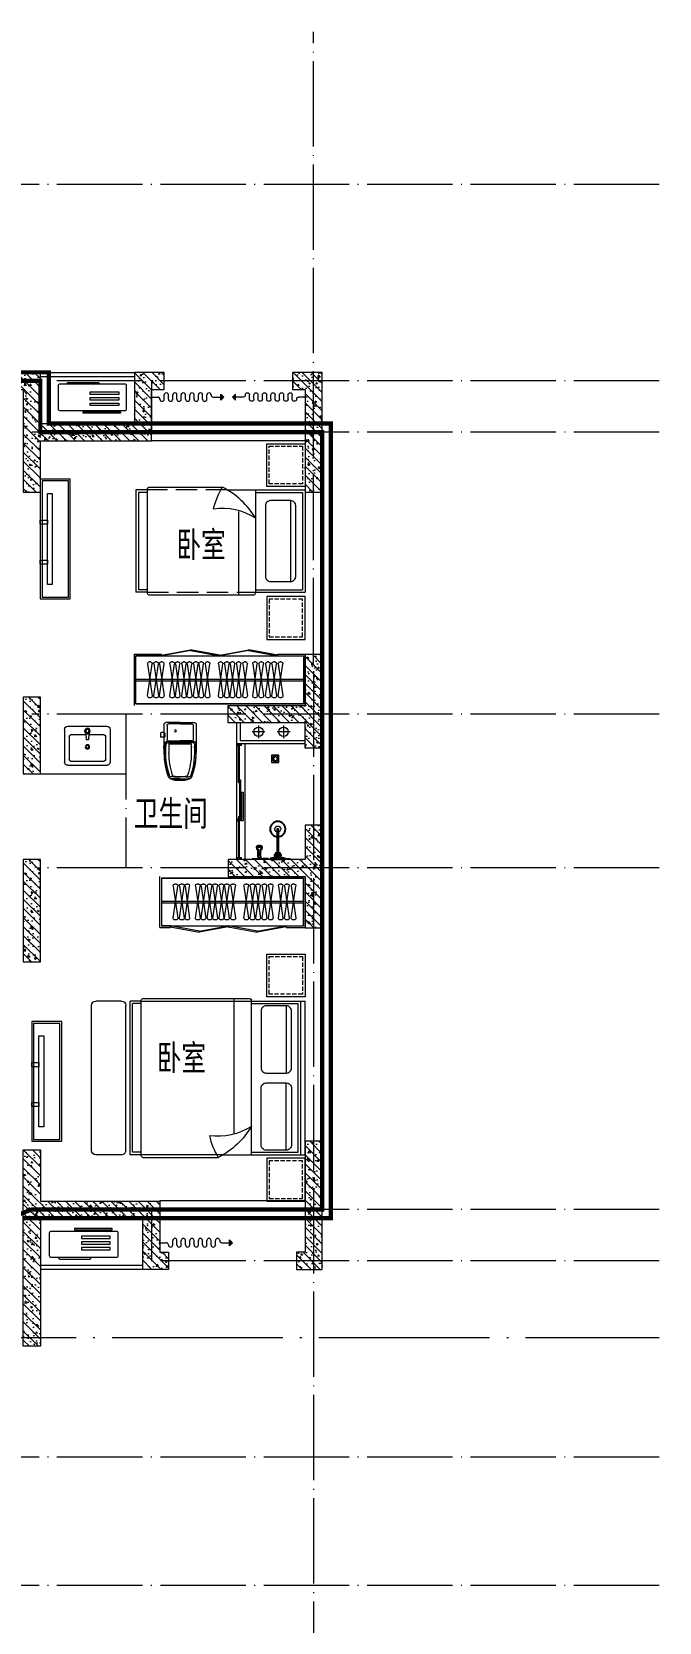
# Model space of a CAD drawing. Extents: x 5393441 to 5456441, y -1528218 to -1483673.
# Drawn here: x 5435741 to 5443086, y -1512931 to -1494314 of the extents above; entities that cross this region are included whole.
import ezdxf
from ezdxf.enums import TextEntityAlignment as Align

# ---------------------------------------------------------------- set-up
doc = ezdxf.new("R2010")
doc.units = 0
doc.header["$LTSCALE"] = 1000
doc.header["$MEASUREMENT"] = 0
doc.linetypes.add('DASH', pattern=[0.35, 0.25, -0.1])
doc.linetypes.add('DOTE', pattern=[2.42, 2, -0.2, 0.02, -0.2])
for name, color, linetype, lineweight in [('DOTE', 250, 'DOTE', 5), ('fd', 4, 'Continuous', 5), ('PUB_TEXT', 7, 'Continuous', 5), ('RAIL', 163, 'Continuous', 5), ('WINDOW', 4, 'Continuous', 5), ('五金', 136, 'Continuous', 5), ('剪力墙', 2, 'Continuous', 15), ('剪力墙填充', 8, 'Continuous', 5), ('固定家具线', 243, 'Continuous', 5), ('家具', 159, 'Continuous', 5), ('看线', 5, 'Continuous', 5), ('移动家具', 159, 'Continuous', 5), ('面积', 190, 'Continuous', 5)]:
    doc.layers.add(name, color=color, linetype=linetype, lineweight=lineweight)
doc.styles.add('_TCH_SPACE', font='simplex_.ttf', dxfattribs={"height": 5, "bigfont": 'GBCBIG'})
doc.styles.add('DIM_FONT', font='细黑一简.ttf', dxfattribs={"width": 0.8})
pattern_1 = [(135, (8653313.79, 975232.876), (53.0330086, 53.0330086), []), (130, (8653313.79, 975232.88), (-215.178055, -18.8256406), [22.5, -247.5]), (185, (8653313.79, 975232.88), (41.6254, 225.65764), [18, -198]), (79.5486, (8653295.86, 975231.3), (-173.5528146, 206.8318626), [19.122057, -210.342634]), (133.8158, (8653313.8, 975292.88), (-320.172315, -49.655704), [33.75, -371.25]), (83.3644, (8653287.1, 975288.74), (-280.398812, 292.235361), [28.683086, -315.5139]), (188.8158, (8653313.8, 975292.88), (-280.398584, 292.23558), [27, -297]), (159, (8653283.79, 975277.88), (-179.0721156, -120.785667), [22.5, -247.5]), (214, (8653283.79, 975277.88), (-72.9946, 217.5450135), [18, -198]), (108.5486, (8653268.87, 975267.81), (-252.0667886, 96.759149), [19.122057, -210.342634]), (142.5, (8653313.79, 975232.88), (-3.6479566, 99.8681561), [0, -195.6, 0, -201, 0, -198.75]), (172.5, (8653313.79, 975232.88), (-78.9208613, 118.3235135), [0, -114.6, 0, -191.1, 0, -75.75]), (212.5, (8653380.69, 975232.88), (-160.1467308, -6.7664616), [0, -75, 0, -234, 0, -310.5]), (222.5, (8653410.69, 975232.88), (-174.9558508, 30.0314946), [0, -97.5, 0, -155.4, 0, -220.5])]

# ---------------------------------------------------------------- blocks, each defined once
blk = doc.blocks.new('A$C4EB5717C')
at = {"layer": '家具', "color": 8}
for p, q in [((520, 110), (520, 120)), ((883, 100), (530, 100)), ((893, 120), (893, 110))]:
    blk.add_line(p, q, dxfattribs=at)
at = {"layer": '家具'}
blk.add_lwpolyline([(220, 120), (980, 120, 0.414214), (1000, 140), (1000, 410, 0.414214), (980, 430), (220, 430, 0.414214), (200, 410), (200, 140, 0.414214)], format="xyb", close=True, dxfattribs=at)
at = {"layer": '家具', "color": 8}
for points in [[(269, 459), (709, 459), (709, 444), (269, 444)], [(290, 372), (626, 372), (626, 343), (290, 343)], [(290, 306), (626, 306), (626, 277), (290, 277)], [(290, 240), (626, 240), (626, 211), (290, 211)]]:
    blk.add_lwpolyline(points, close=True, dxfattribs=at)
for centre, start, end in [((530, 110), 180, 270), ((883, 110), 270, 0)]:
    blk.add_arc(centre, 10, start, end, dxfattribs=at)
blk = doc.blocks.new('ytjhgkj')
at = {"layer": '家具', "ltscale": 0.5}
blk.add_lwpolyline([(34949, 26116), (34599, 26116), (34599, 27516), (34949, 27516)], close=True, dxfattribs=at)
at = {"layer": '家具', "color": 251, "ltscale": 40}
for points in [[(34929, 26136), (34619, 26136), (34619, 27496), (34929, 27496)], [(34739, 27349), (34681, 27349), (34681, 26283), (34739, 26283)], [(34681, 27110), (34599, 27110), (34599, 27062), (34681, 27062)], [(34681, 26644), (34599, 26644), (34599, 26596), (34681, 26596)]]:
    blk.add_lwpolyline(points, close=True, dxfattribs=at)
blk = doc.blocks.new('A$C76A61D77')
at = {"layer": '家具'}
for p, q in [((0, 600), (0, 0)), ((20, 600), (0, 600)), ((320, 600), (20, 600)), ((320, 580), (20, 580)), ((320, 580), (320, 600)), ((2000, 600), (1680, 600)), ((1680, 580), (1680, 600)), ((1680, 580), (1680, 600)), ((1680, 580), (1980, 580)), ((2000, 600), (2000, 0)), ((1980, 20), (20, 20))]:
    blk.add_line(p, q, dxfattribs=at)
at = {"layer": '家具', "color": 8}
for p, q in [((314, 113), (260, 487)), ((314, 487), (260, 113)), ((280, 510), (294, 510)), ((388, 113), (335, 487)), ((388, 487), (335, 113)), ((354, 510), (369, 510)), ((462, 113), (408, 487)), ((462, 487), (408, 113)), ((428, 510), (442, 510)), ((540, 113), (486, 487)), ((540, 487), (486, 113)), ((506, 510), (520, 510)), ((614, 113), (560, 487)), ((614, 487), (560, 113)), ((579, 510), (594, 510)), ((730, 113), (676, 487)), ((730, 487), (676, 113)), ((696, 510), (711, 510)), ((805, 113), (751, 487)), ((805, 487), (751, 113)), ((771, 510), (785, 510)), ((878, 113), (824, 487)), ((878, 487), (824, 113)), ((844, 510), (858, 510)), ((943, 113), (889, 487)), ((943, 487), (889, 113)), ((909, 510), (923, 510)), ((1016, 113), (962, 487)), ((1016, 487), (962, 113)), ((982, 510), (996, 510)), ((1169, 113), (1115, 487)), ((1169, 487), (1115, 113)), ((1135, 510), (1149, 510)), ((1243, 113), (1189, 487)), ((1243, 487), (1189, 113)), ((1209, 510), (1223, 510)), ((1307, 113), (1253, 487)), ((1307, 487), (1253, 113)), ((1273, 510), (1287, 510)), ((1381, 113), (1327, 487)), ((1381, 487), (1327, 113)), ((1347, 510), (1361, 510)), ((1445, 113), (1391, 487)), ((1445, 487), (1391, 113)), ((1411, 510), (1425, 510)), ((1519, 113), (1465, 487)), ((1519, 487), (1465, 113)), ((1485, 510), (1499, 510)), ((1583, 113), (1529, 487)), ((1583, 487), (1529, 113)), ((1549, 510), (1563, 510)), ((1706, 113), (1652, 487)), ((1706, 487), (1652, 113)), ((1672, 510), (1686, 510)), ((1770, 113), (1717, 487)), ((1770, 487), (1717, 113)), ((1736, 510), (1751, 510)), ((1844, 113), (1790, 487)), ((1844, 487), (1790, 113)), ((1810, 510), (1824, 510)), ((1980, 310), (20, 310)), ((1980, 290), (20, 290)), ((280, 90), (294, 90)), ((354, 90), (369, 90)), ((428, 90), (442, 90)), ((506, 90), (520, 90)), ((579, 90), (594, 90)), ((696, 90), (711, 90)), ((771, 90), (785, 90)), ((844, 90), (858, 90)), ((909, 90), (923, 90)), ((982, 90), (996, 90)), ((1135, 90), (1149, 90)), ((1209, 90), (1223, 90)), ((1273, 90), (1287, 90)), ((1347, 90), (1361, 90)), ((1411, 90), (1425, 90)), ((1485, 90), (1499, 90)), ((1549, 90), (1563, 90)), ((1672, 90), (1686, 90)), ((1736, 90), (1751, 90)), ((1810, 90), (1824, 90))]:
    blk.add_line(p, q, dxfattribs=at)
at = {"layer": '家具'}
for points in [[(1980, 580), (20, 580), (20, 20), (1980, 20)], [(320, 590), (660, 653), (662, 643), (322, 580)], [(1000, 590), (660, 653), (658, 643), (998, 580)], [(1000, 590), (1340, 653), (1342, 643), (1002, 580)], [(1680, 590), (1340, 653), (1338, 643), (1678, 580)]]:
    blk.add_lwpolyline(points, close=True, dxfattribs=at)
at = {"layer": '家具', "color": 8}
for centre, start, end in [((280, 490), 90, 187.5946), ((294, 490), 352.4054, 90), ((354, 490), 90, 187.5946), ((369, 490), 352.4054, 90), ((428, 490), 90, 187.5946), ((442, 490), 352.4054, 90), ((506, 490), 90, 187.5946), ((520, 490), 352.4054, 90), ((579, 490), 90, 187.5946), ((594, 490), 352.4054, 90), ((696, 490), 90, 187.5946), ((711, 490), 352.4054, 90), ((771, 490), 90, 187.5946), ((785, 490), 352.4054, 90), ((844, 490), 90, 187.5946), ((858, 490), 352.4054, 90), ((909, 490), 90, 187.5946), ((923, 490), 352.4054, 90), ((982, 490), 90, 187.5946), ((996, 490), 352.4054, 90), ((1135, 490), 90, 187.5946), ((1149, 490), 352.4054, 90), ((1209, 490), 90, 187.5946), ((1223, 490), 352.4054, 90), ((1273, 490), 90, 187.5946), ((1287, 490), 352.4054, 90), ((1347, 490), 90, 187.5946), ((1361, 490), 352.4054, 90), ((1411, 490), 90, 187.5946), ((1425, 490), 352.4054, 90), ((1485, 490), 90, 187.5946), ((1499, 490), 352.4054, 90), ((1549, 490), 90, 187.5946), ((1563, 490), 352.4054, 90), ((1672, 490), 90, 187.5946), ((1686, 490), 352.4054, 90), ((1736, 490), 90, 187.5946), ((1751, 490), 352.4054, 90), ((1810, 490), 90, 187.5946), ((1824, 490), 352.4054, 90), ((280, 110), 172.4054, 270), ((294, 110), 270, 7.5946), ((354, 110), 172.4054, 270), ((369, 110), 270, 7.5946), ((428, 110), 172.4054, 270), ((442, 110), 270, 7.5946), ((506, 110), 172.4054, 270), ((520, 110), 270, 7.5946), ((579, 110), 172.4054, 270), ((594, 110), 270, 7.5946), ((696, 110), 172.4054, 270), ((711, 110), 270, 7.5946), ((771, 110), 172.4054, 270), ((785, 110), 270, 7.5946), ((844, 110), 172.4054, 270), ((858, 110), 270, 7.5946), ((909, 110), 172.4054, 270), ((923, 110), 270, 7.5946), ((982, 110), 172.4054, 270), ((996, 110), 270, 7.5946), ((1135, 110), 172.4054, 270), ((1149, 110), 270, 7.5946), ((1209, 110), 172.4054, 270), ((1223, 110), 270, 7.5946), ((1273, 110), 172.4054, 270), ((1287, 110), 270, 7.5946), ((1347, 110), 172.4054, 270), ((1361, 110), 270, 7.5946), ((1411, 110), 172.4054, 270), ((1425, 110), 270, 7.5946), ((1485, 110), 172.4054, 270), ((1499, 110), 270, 7.5946), ((1549, 110), 172.4054, 270), ((1563, 110), 270, 7.5946), ((1672, 110), 172.4054, 270), ((1686, 110), 270, 7.5946), ((1736, 110), 172.4054, 270), ((1751, 110), 270, 7.5946), ((1810, 110), 172.4054, 270), ((1824, 110), 270, 7.5946)]:
    blk.add_arc(centre, 20, start, end, dxfattribs=at)
at = {"layer": '家具', "color": 8, "style": 'DIM_FONT', "text_generation_flag": 4, "width": 0.7, "flags": 9}
for tag, p in [('XSIZE', (286, 315)), ('YSIZE', (286, 315)), ('XSIZE', (360, 315)), ('YSIZE', (360, 315)), ('XSIZE', (434, 315)), ('YSIZE', (434, 315)), ('XSIZE', (585, 315)), ('YSIZE', (585, 315)), ('XSIZE', (702, 315)), ('YSIZE', (702, 315)), ('XSIZE', (776, 315)), ('YSIZE', (776, 315)), ('XSIZE', (850, 315)), ('YSIZE', (850, 315)), ('XSIZE', (914, 315)), ('YSIZE', (914, 315)), ('XSIZE', (988, 315)), ('YSIZE', (988, 315)), ('XSIZE', (1141, 315)), ('YSIZE', (1141, 315)), ('XSIZE', (1214, 315)), ('YSIZE', (1214, 315)), ('XSIZE', (1279, 315)), ('YSIZE', (1279, 315)), ('XSIZE', (1352, 315)), ('YSIZE', (1352, 315)), ('XSIZE', (1417, 315)), ('YSIZE', (1417, 315)), ('XSIZE', (1490, 315)), ('YSIZE', (1490, 315)), ('XSIZE', (1555, 315)), ('YSIZE', (1555, 315)), ('XSIZE', (1678, 315)), ('YSIZE', (1678, 315)), ('XSIZE', (1742, 315)), ('YSIZE', (1742, 315)), ('XSIZE', (1816, 315)), ('YSIZE', (1816, 315))]:
    blk.add_attdef(tag, p, '', height=0.5, rotation=360, dxfattribs=at)
for tag in ['XSIZE', 'YSIZE']:
    blk.add_attdef(tag, (512, 315), '', height=0.5, dxfattribs=at)
blk = doc.blocks.new('A$C6EA5130D')
at = {"layer": '五金', "lineweight": -3}
for p, q in [((85, 353), (85, 30)), ((95, 30), (95, 353)), ((68, 25), (68, 15)), ((111, 25), (111, 15)), ((291, 38), (291, 113)), ((321, 60), (291, 60)), ((321, 38), (321, 113))]:
    blk.add_line(p, q, dxfattribs=at)
at = {"layer": '五金', "color": 8}
for p, q in [((75, 22), (75, 15)), ((105, 25), (105, 15))]:
    blk.add_line(p, q, dxfattribs=at)
at = {"layer": '五金', "lineweight": -3}
for points in [[(175, 0), (5, 0), (5, 10), (34, 15), (80, 15)], [(62, 46), (52, 46), (52, 50), (62, 50)], [(75, 25), (62, 25), (62, 70), (85, 70)], [(95, 70), (118, 70), (118, 25), (105, 25)], [(100, 15), (145, 15), (175, 10), (175, 0)], [(118, 50), (128, 50), (128, 46), (118, 46)], [(294, 29), (294, 0), (317, 0), (317, 29)]]:
    blk.add_lwpolyline(points, dxfattribs=at)
for points in [[(59, 0), (59, 10), (121, 10), (121, 0)], [(261, 0), (261, 10), (205, 10), (205, 0)]]:
    blk.add_lwpolyline(points, close=True, dxfattribs=at)
at = {"layer": '五金', "color": 8}
for points in [[(80, 22), (75, 22), (75, 50), (85, 50)], [(95, 50), (105, 50), (105, 22), (100, 22)]]:
    blk.add_lwpolyline(points, dxfattribs=at)
blk.add_lwpolyline([(80, 10), (80, 30), (100, 30), (100, 10)], close=True, dxfattribs=at)
at = {"layer": '五金', "lineweight": -3}
blk.add_circle((90, 353), 89.5, dxfattribs=at)
at = {"layer": '五金', "color": 8}
for centre, radius in [((90, 353), 5), ((306, 87), 15), ((306, 38), 15)]:
    blk.add_circle(centre, radius, dxfattribs=at)
for centre, radius, start, end in [((90, 353), 35, 278.2132, 261.7868), ((90, 353), 9, 303.749, 236.251), ((306, 87), 17, 331.9275, 208.0725), ((306, 38), 17, 151.9275, 226.6641), ((306, 38), 17, 313.3359, 28.0725)]:
    blk.add_arc(centre, radius, start, end, dxfattribs=at)
at = {"layer": '五金', "lineweight": -3}
for centre, start, end in [((274, 107), 19.6733, 73.5819), ((337, 107), 106.4181, 160.3267)]:
    blk.add_arc(centre, 17.7, start, end, dxfattribs=at)
at = {"layer": '五金', "lineweight": -3, "extrusion": (0, 0, -1)}
for centre, major_axis, ratio, start_param, end_param in [((306, 136), (33.6, 0), 0.612909, 2.761972, 6.662806), ((306, 126), (-31.4, 0), 0.47884, -1.072899, 4.214492)]:
    blk.add_ellipse(centre, major_axis=major_axis, ratio=ratio, start_param=start_param, end_param=end_param, dxfattribs=at)
blk = doc.blocks.new('A$C56722DB7')
at = {"layer": '五金'}
blk.add_lwpolyline([(86, 86), (86, 0), (0, 0), (0, 86)], close=True, dxfattribs=at)
at = {"layer": '五金', "color": 8}
for points in [[(10, 43), (10, 42), (26, 42), (26, 43)], [(20, 66), (19, 65), (30, 54), (31, 55)], [(19, 20), (21, 19), (32, 30), (30, 31)], [(43, 76), (42, 76), (42, 60), (43, 60)], [(43, 10), (44, 10), (44, 26), (43, 26)], [(66, 66), (65, 67), (54, 56), (55, 55)], [(66, 19), (67, 21), (56, 32), (55, 30)], [(76, 43), (76, 44), (60, 44), (60, 43)]]:
    blk.add_lwpolyline(points, close=True, dxfattribs=at)
blk.add_circle((43, 43), 36.6, dxfattribs=at)
blk = doc.blocks.new('A$C37A63D83')
at = {"layer": '家具', "color": 8}
for p, q in [((152, 636), (128, 636)), ((136, 660), (323, 660)), ((229, 660), (136, 660)), ((162, 636), (152, 636)), ((162, 636), (229, 636)), ((297, 636), (229, 636)), ((297, 636), (307, 636)), ((307, 636), (331, 636)), ((49, 230), (49, 316)), ((49, 230), (229, 230)), ((49, 230), (91, 212)), ((54, 279), (54, 280)), ((63, 275), (58, 275)), ((63, 253), (63, 275)), ((76, 36), (76, 198)), ((81, 235), (229, 235)), ((91, 212), (229, 212)), ((99, 250), (99, 356)), ((99, 221), (229, 221)), ((229, 247), (103, 247)), ((111, 247), (229, 247)), ((229, 247), (356, 247)), ((348, 247), (229, 247)), ((378, 235), (229, 235)), ((409, 230), (229, 230)), ((360, 221), (229, 221)), ((368, 212), (229, 212)), ((360, 250), (360, 356)), ((409, 230), (368, 212)), ((382, 36), (382, 198)), ((396, 253), (396, 275)), ((396, 275), (400, 275)), ((38, 172), (42, 172)), ((38, 118), (42, 118)), ((40, 153), (40, 162)), ((40, 137), (40, 146)), ((40, 121), (40, 130)), ((49, 125), (49, 165)), ((229, 14), (99, 14)), ((229, 14), (360, 14))]:
    blk.add_line(p, q, dxfattribs=at)
at = {"layer": '家具'}
for p, q in [((40, 170), (40, 275)), ((405, 279), (405, 280)), ((409, 230), (409, 316)), ((418, 23), (418, 275)), ((0, 125), (0, 165)), ((38, 172), (7, 172)), ((38, 118), (7, 118)), ((40, 23), (40, 122)), ((229, 0), (63, 0)), ((229, 0), (396, 0))]:
    blk.add_line(p, q, dxfattribs=at)
at = {"layer": '家具', "color": 8}
blk.add_circle((176, 95), 11.4, dxfattribs=at)
at = {"layer": '家具'}
for centre, radius, start, end in [((979, 321), 939, 160.4627, 171.8238), ((107, 630), 13.5, 147.2649, 160.4629), ((159, 597), 75.7, 123.7473, 147.2649), ((217, 423), 257, 87.121, 112.8427), ((242, 423), 257, 67.1573, 92.879), ((300, 597), 75.7, 32.7351, 56.2527), ((346, 630), 13.5, 21.3401, 45.0457), ((352, 630), 13.5, 19.5371, 32.7351), ((-520, 321), 939, 8.1773, 19.5371), ((7035, 15), 7000, 176.3999, 177.8752), ((-6576, 15), 7000, 2.1248, 3.6001), ((7, 165), 7.2, 90, 180), ((7, 125), 7.2, 180, 270), ((63, 23), 22.5, 180, 270), ((396, 23), 22.5, 270, 0)]:
    blk.add_arc(centre, radius, start, end, dxfattribs=at)
at = {"layer": '家具', "color": 8}
for centre, radius, start, end in [((824, 353), 776, 158.6599, 172.4763), ((942, 340), 881, 161.7059, 184.2897), ((933, 353), 834, 161.5027, 179.8181), ((113, 630), 13.5, 134.9543, 158.6599), ((347, 396), 344, 131.9223, 134.9543), ((130, 611), 25.3, 94.6124, 166.2529), ((138, 626), 34, 87.4207, 128.0687), ((159, 612), 18, 109.1813, 161.5027), ((214, 386), 250, 86.5925, 104.1516), ((245, 386), 250, 75.8484, 93.4075), ((300, 612), 18, 18.4973, 70.8187), ((-474, 353), 834, 0.1819, 18.4973), ((321, 626), 34, 51.9313, 92.5793), ((329, 611), 25.3, 13.7471, 85.3876), ((112, 396), 344, 45.0457, 48.0777), ((-483, 340), 881, 355.7103, 18.2941), ((-365, 353), 776, 7.5237, 21.3401), ((545, 367), 499, 169.8851, 189.9823), ((-86, 367), 499, 350.0177, 10.1149), ((58, 279), 4.5, 180, 270), ((81, 253), 18, 180, 270), ((99, 198), 22.5, 90, 180), ((103, 250), 3.6, 180, 270), ((356, 250), 3.6, 270, 0), ((360, 198), 22.5, 0, 90), ((378, 253), 18, 270, 0), ((400, 279), 4.5, 270, 0), ((42, 165), 7.2, 0, 90), ((42, 125), 7.2, 270, 0), ((99, 36), 22.5, 180, 270), ((360, 36), 22.5, 270, 0)]:
    blk.add_arc(centre, radius, start, end, dxfattribs=at)
blk = doc.blocks.new('dfdsf')
at = {"layer": '家具'}
for p, q in [((-6119, -27345), (-6119, -27726)), ((-5626, -27307), (-6081, -27307)), ((-5588, -27726), (-5588, -27345)), ((-6081, -27765), (-5626, -27765))]:
    blk.add_line(p, q, dxfattribs=at)
at = {"layer": '家具', "color": 8}
for p, q in [((-5872, -27364), (-5886, -27364)), ((-5867, -27351), (-5876, -27341)), ((-5854, -27345), (-5854, -27332)), ((-5831, -27341), (-5840, -27350)), ((-5835, -27364), (-5821, -27364)), ((-6068, -27695), (-6068, -27428)), ((-6049, -27409), (-5869, -27409)), ((-5867, -27377), (-5876, -27387)), ((-5870, -27392), (-5866, -27466)), ((-5866, -27466), (-5841, -27466)), ((-5854, -27383), (-5854, -27396)), ((-5837, -27392), (-5841, -27466)), ((-5831, -27387), (-5840, -27377)), ((-5838, -27409), (-5658, -27409)), ((-5639, -27428), (-5639, -27695)), ((-5658, -27714), (-6049, -27714))]:
    blk.add_line(p, q, dxfattribs=at)
for centre, radius in [((-5854, -27364), 32.3), ((-5854, -27364), 18.8), ((-5855, -27549), 25.4), ((-5855, -27549), 16)]:
    blk.add_circle(centre, radius, dxfattribs=at)
at = {"layer": '家具'}
for centre, start, end in [((-6081, -27345), 90, 180), ((-5626, -27345), 0, 90), ((-6081, -27726), 180, 270), ((-5626, -27726), 270, 0)]:
    blk.add_arc(centre, 38.1, start, end, dxfattribs=at)
at = {"layer": '家具', "color": 8}
for centre, start, end in [((-6049, -27428), 90, 180), ((-5658, -27428), 0, 90), ((-6049, -27695), 180, 270), ((-5658, -27695), 270, 0)]:
    blk.add_arc(centre, 19.1, start, end, dxfattribs=at)
blk = doc.blocks.new('yigui 321')
at = {"layer": '家具'}
for p, q in [((1503076, 324975), (1503076, 325575)), ((1504756, 325555), (1503096, 325555)), ((1504776, 324975), (1504776, 325575)), ((1503096, 324975), (1503076, 324975)), ((1503296, 324995), (1503096, 324995)), ((1503296, 324975), (1503096, 324975)), ((1503296, 324995), (1503296, 324975)), ((1504656, 324995), (1504756, 324995)), ((1504656, 324995), (1504656, 324975)), ((1504656, 324995), (1504656, 324975)), ((1504776, 324975), (1504656, 324975))]:
    blk.add_line(p, q, dxfattribs=at)
at = {"layer": '家具', "color": 8}
for p, q in [((1503238, 325462), (1503184, 325087)), ((1503238, 325087), (1503184, 325462)), ((1503204, 325485), (1503218, 325485)), ((1503316, 325462), (1503262, 325087)), ((1503316, 325087), (1503262, 325462)), ((1503282, 325485), (1503296, 325485)), ((1503389, 325462), (1503335, 325087)), ((1503389, 325087), (1503335, 325462)), ((1503355, 325485), (1503369, 325485)), ((1503506, 325462), (1503452, 325087)), ((1503506, 325087), (1503452, 325462)), ((1503472, 325485), (1503486, 325485)), ((1503580, 325462), (1503526, 325087)), ((1503580, 325087), (1503526, 325462)), ((1503546, 325485), (1503561, 325485)), ((1503654, 325462), (1503600, 325087)), ((1503654, 325087), (1503600, 325462)), ((1503620, 325485), (1503634, 325485)), ((1503718, 325462), (1503664, 325087)), ((1503718, 325087), (1503664, 325462)), ((1503684, 325485), (1503699, 325485)), ((1503792, 325462), (1503738, 325087)), ((1503792, 325087), (1503738, 325462)), ((1503758, 325485), (1503772, 325485)), ((1503945, 325462), (1503891, 325087)), ((1503945, 325087), (1503891, 325462)), ((1503911, 325485), (1503925, 325485)), ((1504018, 325462), (1503965, 325087)), ((1504018, 325087), (1503965, 325462)), ((1503984, 325485), (1503999, 325485)), ((1504083, 325462), (1504029, 325087)), ((1504083, 325087), (1504029, 325462)), ((1504049, 325485), (1504063, 325485)), ((1504156, 325462), (1504102, 325087)), ((1504156, 325087), (1504102, 325462)), ((1504122, 325485), (1504137, 325485)), ((1504221, 325462), (1504167, 325087)), ((1504221, 325087), (1504167, 325462)), ((1504187, 325485), (1504201, 325485)), ((1504294, 325462), (1504240, 325087)), ((1504294, 325087), (1504240, 325462)), ((1504260, 325485), (1504275, 325485)), ((1504359, 325462), (1504305, 325087)), ((1504359, 325087), (1504305, 325462)), ((1504325, 325485), (1504339, 325485)), ((1504482, 325462), (1504428, 325087)), ((1504482, 325087), (1504428, 325462)), ((1504448, 325485), (1504462, 325485)), ((1504546, 325462), (1504492, 325087)), ((1504546, 325087), (1504492, 325462)), ((1504512, 325485), (1504526, 325485)), ((1504620, 325462), (1504566, 325087)), ((1504620, 325087), (1504566, 325462)), ((1504586, 325485), (1504600, 325485)), ((1504756, 325285), (1503096, 325285)), ((1504756, 325265), (1503096, 325265)), ((1503204, 325065), (1503218, 325065)), ((1503282, 325065), (1503296, 325065)), ((1503355, 325065), (1503369, 325065)), ((1503472, 325065), (1503486, 325065)), ((1503546, 325065), (1503561, 325065)), ((1503620, 325065), (1503634, 325065)), ((1503684, 325065), (1503699, 325065)), ((1503758, 325065), (1503772, 325065)), ((1503911, 325065), (1503925, 325065)), ((1503984, 325065), (1503999, 325065)), ((1504049, 325065), (1504063, 325065)), ((1504122, 325065), (1504137, 325065)), ((1504187, 325065), (1504201, 325065)), ((1504260, 325065), (1504275, 325065)), ((1504325, 325065), (1504339, 325065)), ((1504448, 325065), (1504462, 325065)), ((1504512, 325065), (1504526, 325065)), ((1504586, 325065), (1504600, 325065))]:
    blk.add_line(p, q, dxfattribs=at)
at = {"layer": '家具'}
for points in [[(1504756, 324995), (1503096, 324995), (1503096, 325555), (1504756, 325555)], [(1503296, 324985), (1503636, 324922), (1503638, 324932), (1503298, 324995)], [(1503976, 324985), (1503636, 324922), (1503634, 324932), (1503974, 324995)], [(1503976, 324985), (1504316, 324922), (1504318, 324932), (1503978, 324995)], [(1504656, 324985), (1504316, 324922), (1504314, 324932), (1504654, 324995)]]:
    blk.add_lwpolyline(points, close=True, dxfattribs=at)
at = {"layer": '家具', "color": 8}
for centre, start, end in [((1503204, 325465), 90, 187.5946), ((1503218, 325465), 352.4054, 90), ((1503282, 325465), 90, 187.5946), ((1503296, 325465), 352.4054, 90), ((1503355, 325465), 90, 187.5946), ((1503369, 325465), 352.4054, 90), ((1503472, 325465), 90, 187.5946), ((1503486, 325465), 352.4054, 90), ((1503546, 325465), 90, 187.5946), ((1503561, 325465), 352.4054, 90), ((1503620, 325465), 90, 187.5946), ((1503634, 325465), 352.4054, 90), ((1503684, 325465), 90, 187.5946), ((1503699, 325465), 352.4054, 90), ((1503758, 325465), 90, 187.5946), ((1503772, 325465), 352.4054, 90), ((1503911, 325465), 90, 187.5946), ((1503925, 325465), 352.4054, 90), ((1503984, 325465), 90, 187.5946), ((1503999, 325465), 352.4054, 90), ((1504049, 325465), 90, 187.5946), ((1504063, 325465), 352.4054, 90), ((1504122, 325465), 90, 187.5946), ((1504137, 325465), 352.4054, 90), ((1504187, 325465), 90, 187.5946), ((1504201, 325465), 352.4054, 90), ((1504260, 325465), 90, 187.5946), ((1504275, 325465), 352.4054, 90), ((1504325, 325465), 90, 187.5946), ((1504339, 325465), 352.4054, 90), ((1504448, 325465), 90, 187.5946), ((1504462, 325465), 352.4054, 90), ((1504512, 325465), 90, 187.5946), ((1504526, 325465), 352.4054, 90), ((1504586, 325465), 90, 187.5946), ((1504600, 325465), 352.4054, 90), ((1503204, 325085), 172.4054, 270), ((1503218, 325085), 270, 7.5946), ((1503282, 325085), 172.4054, 270), ((1503296, 325085), 270, 7.5946), ((1503355, 325085), 172.4054, 270), ((1503369, 325085), 270, 7.5946), ((1503472, 325085), 172.4054, 270), ((1503486, 325085), 270, 7.5946), ((1503546, 325085), 172.4054, 270), ((1503561, 325085), 270, 7.5946), ((1503620, 325085), 172.4054, 270), ((1503634, 325085), 270, 7.5946), ((1503684, 325085), 172.4054, 270), ((1503699, 325085), 270, 7.5946), ((1503758, 325085), 172.4054, 270), ((1503772, 325085), 270, 7.5946), ((1503911, 325085), 172.4054, 270), ((1503925, 325085), 270, 7.5946), ((1503984, 325085), 172.4054, 270), ((1503999, 325085), 270, 7.5946), ((1504049, 325085), 172.4054, 270), ((1504063, 325085), 270, 7.5946), ((1504122, 325085), 172.4054, 270), ((1504137, 325085), 270, 7.5946), ((1504187, 325085), 172.4054, 270), ((1504201, 325085), 270, 7.5946), ((1504260, 325085), 172.4054, 270), ((1504275, 325085), 270, 7.5946), ((1504325, 325085), 172.4054, 270), ((1504339, 325085), 270, 7.5946), ((1504448, 325085), 172.4054, 270), ((1504462, 325085), 270, 7.5946), ((1504512, 325085), 172.4054, 270), ((1504526, 325085), 270, 7.5946), ((1504586, 325085), 172.4054, 270), ((1504600, 325085), 270, 7.5946)]:
    blk.add_arc(centre, 20, start, end, dxfattribs=at)
at = {"layer": '家具', "color": 8, "style": 'DIM_FONT', "width": 0.7, "flags": 9}
for tag, p in [('YSIZE', (1503209, 325260)), ('XSIZE', (1503209, 325260)), ('YSIZE', (1503361, 325260)), ('XSIZE', (1503361, 325260)), ('YSIZE', (1503478, 325260)), ('XSIZE', (1503478, 325260)), ('YSIZE', (1503552, 325260)), ('XSIZE', (1503552, 325260)), ('YSIZE', (1503626, 325260)), ('XSIZE', (1503626, 325260)), ('YSIZE', (1503690, 325260)), ('XSIZE', (1503690, 325260)), ('YSIZE', (1503764, 325260)), ('XSIZE', (1503764, 325260)), ('YSIZE', (1503917, 325260)), ('XSIZE', (1503917, 325260)), ('YSIZE', (1503990, 325260)), ('XSIZE', (1503990, 325260)), ('YSIZE', (1504055, 325260)), ('XSIZE', (1504055, 325260)), ('YSIZE', (1504128, 325260)), ('XSIZE', (1504128, 325260)), ('YSIZE', (1504193, 325260)), ('XSIZE', (1504193, 325260)), ('YSIZE', (1504266, 325260)), ('XSIZE', (1504266, 325260)), ('YSIZE', (1504331, 325260)), ('XSIZE', (1504331, 325260)), ('YSIZE', (1504454, 325260)), ('XSIZE', (1504454, 325260)), ('YSIZE', (1504518, 325260)), ('XSIZE', (1504518, 325260)), ('YSIZE', (1504591, 325260)), ('XSIZE', (1504591, 325260))]:
    blk.add_attdef(tag, p, '', height=0.5, rotation=0, dxfattribs=at)
for tag in ['YSIZE', 'XSIZE']:
    blk.add_attdef(tag, (1503287, 325260), '', height=0.5, dxfattribs=at)
blk = doc.blocks.new('dgfgf')
at = {"layer": '家具'}
blk.add_lwpolyline([(7597, -62676), (7147, -62676), (7147, -63176), (7597, -63176), (7597, -62676), (7517, -62676)], dxfattribs=at)
at = {"layer": '家具', "color": 251, "linetype": 'DASH', "ltscale": 0.2}
blk.add_lwpolyline([(7567, -62706), (7177, -62706), (7177, -63146), (7567, -63146)], close=True, dxfattribs=at)
blk = doc.blocks.new('chuan123')
at = {"layer": '家具'}
for p, q in [((1503705, 324225), (1503076, 324225)), ((1503076, 322425), (1503076, 324225)), ((1503126, 322425), (1503126, 324225)), ((1503156, 322455), (1503156, 324195)), ((1503705, 324195), (1503156, 324195)), ((1503296, 324169), (1503296, 323382)), ((1503705, 322425), (1503705, 324235)), ((1504996, 324225), (1503705, 324225)), ((1504976, 324255), (1503725, 324255)), ((1503905, 322677), (1503905, 324255)), ((1504996, 322425), (1504996, 324225)), ((1504996, 324225), (1505126, 324225)), ((1504996, 324195), (1505096, 324195)), ((1505096, 322455), (1505096, 324195)), ((1505126, 322425), (1505126, 324225)), ((1505176, 322475), (1505176, 324175)), ((1505226, 324225), (1505526, 324225)), ((1505576, 322475), (1505576, 324175)), ((1503296, 322480), (1503296, 323267)), ((1504038, 322425), (1503076, 322425)), ((1503705, 322455), (1503156, 322455)), ((1504038, 322425), (1504996, 322425)), ((1504976, 322395), (1504093, 322395)), ((1504996, 322455), (1505096, 322455)), ((1504996, 322425), (1505126, 322425)), ((1505226, 322425), (1505526, 322425))]:
    blk.add_line(p, q, dxfattribs=at)
for points in [[(1503296, 324169), (1503531, 324169, -0.414214), (1503591, 324109), (1503591, 323442, -0.414214), (1503531, 323382), (1503296, 323382, -0.414214), (1503236, 323442), (1503236, 324109, -0.414214)], [(1503296, 322480), (1503531, 322480, 0.414214), (1503591, 322540), (1503591, 323207, 0.414214), (1503531, 323267), (1503296, 323267, 0.414214), (1503236, 323207), (1503236, 322540, 0.414214)]]:
    blk.add_lwpolyline(points, format="xyb", close=True, dxfattribs=at)
blk.add_lwpolyline([(1503705, 322757, 0.180302), (1504197, 322649, -0.088637), (1504093, 322395, 28871.271551)], format="xyb", dxfattribs=at)
for centre, radius, start, end in [((1503725, 324235), 20, 90.0007, 180.0007), ((1504965, 324226), 30.7, 357.6891, 69.6924), ((1505226, 324175), 50, 90.0007, 180.0007), ((1505526, 324175), 50, 0.0007, 90.0007), ((1504517, 323238), 944, 210.6082, 243.278), ((1505226, 322475), 50, 180.0007, 270.0007), ((1505526, 322475), 50, 270.0007, 0.0007), ((1504965, 322423), 30.7, 290.3573, 2.3159)]:
    blk.add_arc(centre, radius, start, end, dxfattribs=at)
at = {"layer": '家具', "color": 8, "rotation": 0.0006947016086969952}
blk.add_blockref('dgfgf', (1495928, 387451), dxfattribs=at)
at = {"layer": '家具', "color": 8, "xscale": -0.9999999999999998, "rotation": 180.0006946982737}
blk.add_blockref('dgfgf', (1495929, 259208), dxfattribs=at)
blk = doc.blocks.new('bed3')
at = {"layer": '家具'}
for p, q in [((1210394, -496224), (1210394, -495312)), ((1210394, -495312), (1211594, -495312)), ((1210424, -495342), (1211564, -495342)), ((1210424, -495891), (1210424, -495342)), ((1211564, -495891), (1211564, -495342)), ((1211594, -495891), (1211594, -495312)), ((1210521, -495482), (1211467, -495482)), ((1210394, -495891), (1211604, -495891)), ((1211624, -497142), (1211624, -495911)), ((1210647, -496092), (1211624, -496092)), ((1210364, -497142), (1210364, -496279)), ((1210394, -497162), (1211594, -497162)), ((1210394, -497162), (1210394, -497292)), ((1210424, -497162), (1210424, -497262)), ((1210424, -497262), (1211564, -497262)), ((1211564, -497162), (1211564, -497262)), ((1211594, -497162), (1211594, -497292)), ((1210394, -497292), (1211594, -497292))]:
    blk.add_line(p, q, dxfattribs=at)
at = {"layer": '家具', "linetype": 'DASH'}
for p, q in [((1211594, -497162), (1211594, -495891)), ((1210394, -496224), (1210394, -497162))]:
    blk.add_line(p, q, dxfattribs=at)
at = {"layer": '家具'}
blk.add_lwpolyline([(1210521, -495482), (1210521, -495717, 0.414214), (1210581, -495777), (1211407, -495777, 0.414214), (1211467, -495717), (1211467, -495482, 0.414214), (1211407, -495422), (1210581, -495422, 0.414214)], format="xyb", close=True, dxfattribs=at)
blk.add_lwpolyline([(1210727, -495891, 0.180302), (1210619, -496383, -0.088637), (1210364, -496279, 28871.271551)], format="xyb", dxfattribs=at)
for centre, radius, start, end in [((1211207, -496704), 944, 120.6075, 153.2773), ((1211604, -495911), 20, 0, 90), ((1210393, -497131), 30.7, 200.3566, 272.3152), ((1211595, -497131), 30.7, 267.6884, 339.6917)]:
    blk.add_arc(centre, radius, start, end, dxfattribs=at)
blk = doc.blocks.new('A$C50400A6F')
at = {"layer": '家具'}
blk.add_hatch(color=256, dxfattribs=at).paths.add_polyline_path([(815, 15), (815, 85), (850, 50)])
for p, q in [((0, 50), (75, 50)), ((100, 25), (100, 25)), ((150, 25), (150, 75)), ((200, 25), (200, 75)), ((250, 25), (250, 75)), ((300, 25), (300, 75)), ((350, 25), (350, 75)), ((400, 25), (400, 75)), ((450, 25), (450, 75)), ((500, 25), (500, 75)), ((550, 25), (550, 75)), ((600, 25), (600, 75)), ((650, 25), (650, 75)), ((700, 75), (700, 75)), ((725, 50), (815, 50)), ((850, 50), (815, 85)), ((815, 15), (815, 85)), ((850, 50), (815, 15))]:
    blk.add_line(p, q, dxfattribs=at)
for centre, start, end in [((75, 25), 0, 90), ((125, 25), 180, 0), ((175, 75), 0, 180), ((225, 25), 180, 0), ((275, 75), 0, 180), ((325, 25), 180, 0), ((375, 75), 0, 180), ((425, 25), 180, 0), ((475, 75), 0, 180), ((525, 25), 180, 0), ((575, 75), 0, 180), ((625, 25), 180, 0), ((675, 75), 0, 180), ((725, 75), 180, 270)]:
    blk.add_arc(centre, 25, start, end, dxfattribs=at)
blk = doc.blocks.new('jianliqiang')
at = {"layer": '剪力墙填充'}
h = blk.add_hatch(dxfattribs=at)
h.set_pattern_fill('钢筋混凝土', color=256, scale=30, style=0)
h.set_pattern_definition(pattern_1)
h.paths.add_polyline_path([(3247323, -523068), (3246973, -523068), (3246973, -523668), (3245873, -523668), (3245873, -523068), (3245273, -523068), (3245273, -523268), (3245673, -523268), (3245673, -524468), (3245873, -524468), (3245873, -523868), (3247173, -523868), (3247173, -523268), (3247323, -523268)])
h = blk.add_hatch(dxfattribs=at)
h.set_pattern_fill('钢筋混凝土', color=256, scale=30, style=0)
h.set_pattern_definition([(135, (5909037.57, 5985.96), (53.0330086, 53.0330086), []), (130, (5909037.57, 5985.96), (-215.178055, -18.82564), [22.5, -247.5]), (185, (5909037.57, 5985.96), (41.6254, 225.65764), [18, -198]), (79.5486, (5909019.64, 5984.4), (-173.552815, 206.831863), [19.122057, -210.342634]), (133.8158, (5909037.57, 6045.96), (-320.172315, -49.655704), [33.75, -371.25]), (83.3644, (5909010.9, 6041.82), (-280.39881, 292.23536), [28.683086, -315.5139]), (188.8158, (5909037.57, 6045.96), (-280.398584, 292.23558), [27, -297]), (159, (5909007.57, 6030.96), (-179.072116, -120.785667), [22.5, -247.5]), (214, (5909007.57, 6030.96), (-72.9946, 217.545013), [18, -198]), (108.5486, (5908992.64, 6020.9), (-252.066789, 96.759149), [19.122057, -210.342634]), (142.5, (5909037.57, 5985.96), (-3.6479566, 99.8681561), [0, -195.6, 0, -201, 0, -198.75]), (172.5, (5909037.57, 5985.96), (-78.9208613, 118.3235135), [0, -114.6, 0, -191.1, 0, -75.75]), (212.5, (5909104.47, 5985.96), (-160.1467308, -6.7664616), [0, -75, 0, -234, 0, -310.5]), (222.5, (5909134.47, 5985.96), (-174.955851, 30.031495), [0, -97.5, 0, -155.4, 0, -220.5])])
h.paths.add_polyline_path([(3248823, -523268), (3248823, -523068), (3249173, -523068), (3249173, -524468), (3248973, -524468), (3248973, -523268)])
h = blk.add_hatch(dxfattribs=at)
h.set_pattern_fill('钢筋混凝土', color=256, scale=30, style=0)
h.set_pattern_definition([(135, (5909037.57, 5985.96), (53.0330086, 53.0330086), []), (130, (5909037.57, 5985.96), (-215.178055, -18.82564), [22.5, -247.5]), (185, (5909037.57, 5985.96), (41.6254, 225.65764), [18, -198]), (79.5486, (5909019.64, 5984.4), (-173.552815, 206.831863), [19.122057, -210.342634]), (133.8158, (5909037.57, 6045.96), (-320.172315, -49.655704), [33.75, -371.25]), (83.3644, (5909010.9, 6041.82), (-280.39881, 292.23536), [28.683086, -315.5139]), (188.8158, (5909037.57, 6045.96), (-280.398584, 292.23558), [27, -297]), (159, (5909007.57, 6030.96), (-179.072116, -120.785667), [22.5, -247.5]), (214, (5909007.57, 6030.96), (-72.9946, 217.545013), [18, -198]), (108.5486, (5908992.64, 6020.9), (-252.066789, 96.759149), [19.122057, -210.342634]), (142.5, (5909037.57, 5985.96), (-3.6479566, 99.8681561), [0, -195.6, 0, -201, 0, -198.75]), (172.5, (5909037.57, 5985.96), (-78.9208613, 118.3235135), [0, -114.6, 0, -191.1, 0, -75.75]), (212.5, (5909104.47, 5985.96), (-160.1467308, -6.7664616), [0, -75, 0, -234, 0, -310.5]), (222.5, (5909134.47, 5985.96), (-174.955851, 30.031495), [0, -97.5, 0, -155.4, 0, -220.5])])
h.paths.add_polyline_path([(3249173, -527468), (3248973, -527468), (3248973, -527168), (3248073, -527168), (3248073, -526968), (3248973, -526968), (3248973, -526368), (3249173, -526368)])
h = blk.add_hatch(dxfattribs=at)
h.set_pattern_fill('钢筋混凝土', color=256, scale=30, style=0)
h.set_pattern_definition([(135, (5909037.57, 5985.96), (53.0330086, 53.0330086), []), (130, (5909037.57, 5985.96), (-215.178055, -18.82564), [22.5, -247.5]), (185, (5909037.57, 5985.96), (41.6254, 225.65764), [18, -198]), (79.5486, (5909019.64, 5984.4), (-173.552815, 206.831863), [19.122057, -210.342634]), (133.8158, (5909037.57, 6045.96), (-320.172315, -49.655704), [33.75, -371.25]), (83.3644, (5909010.9, 6041.82), (-280.39881, 292.23536), [28.683086, -315.5139]), (188.8158, (5909037.57, 6045.96), (-280.398584, 292.23558), [27, -297]), (159, (5909007.57, 6030.96), (-179.072116, -120.785667), [22.5, -247.5]), (214, (5909007.57, 6030.96), (-72.9946, 217.545013), [18, -198]), (108.5486, (5908992.64, 6020.9), (-252.066789, 96.759149), [19.122057, -210.342634]), (142.5, (5909037.57, 5985.96), (-3.6479566, 99.8681561), [0, -195.6, 0, -201, 0, -198.75]), (172.5, (5909037.57, 5985.96), (-78.9208613, 118.3235135), [0, -114.6, 0, -191.1, 0, -75.75]), (212.5, (5909104.47, 5985.96), (-160.1467308, -6.7664616), [0, -75, 0, -234, 0, -310.5]), (222.5, (5909134.47, 5985.96), (-174.955851, 30.031495), [0, -97.5, 0, -155.4, 0, -220.5])])
h.paths.add_polyline_path([(3245873, -526868), (3245673, -526868), (3245673, -527768), (3245873, -527768)])
h = blk.add_hatch(dxfattribs=at)
h.set_pattern_fill('钢筋混凝土', color=256, scale=30, style=0)
h.set_pattern_definition([(135, (5909037.57, 5985.96), (53.0330086, 53.0330086), []), (130, (5909037.57, 5985.96), (-215.178055, -18.82564), [22.5, -247.5]), (185, (5909037.57, 5985.96), (41.6254, 225.65764), [18, -198]), (79.5486, (5909019.64, 5984.4), (-173.552815, 206.831863), [19.122057, -210.342634]), (133.8158, (5909037.57, 6045.96), (-320.172315, -49.655704), [33.75, -371.25]), (83.3644, (5909010.9, 6041.82), (-280.39881, 292.23536), [28.683086, -315.5139]), (188.8158, (5909037.57, 6045.96), (-280.398584, 292.23558), [27, -297]), (159, (5909007.57, 6030.96), (-179.072116, -120.785667), [22.5, -247.5]), (214, (5909007.57, 6030.96), (-72.9946, 217.545013), [18, -198]), (108.5486, (5908992.64, 6020.9), (-252.066789, 96.759149), [19.122057, -210.342634]), (142.5, (5909037.57, 5985.96), (-3.6479566, 99.8681561), [0, -195.6, 0, -201, 0, -198.75]), (172.5, (5909037.57, 5985.96), (-78.9208613, 118.3235135), [0, -114.6, 0, -191.1, 0, -75.75]), (212.5, (5909104.47, 5985.96), (-160.1467308, -6.7664616), [0, -75, 0, -234, 0, -310.5]), (222.5, (5909134.47, 5985.96), (-174.955851, 30.031495), [0, -97.5, 0, -155.4, 0, -220.5])])
h.paths.add_polyline_path([(3249173, -528368), (3248973, -528368), (3248973, -528768), (3248073, -528768), (3248073, -528968), (3248973, -528968), (3248973, -529568), (3249173, -529568)])
h = blk.add_hatch(dxfattribs=at)
h.set_pattern_fill('钢筋混凝土', color=256, scale=30, style=0)
h.set_pattern_definition([(135, (5909037.57, 4085.96), (53.0330086, 53.0330086), []), (130, (5909037.57, 4085.96), (-215.178055, -18.82564), [22.5, -247.5]), (185, (5909037.57, 4085.96), (41.6254, 225.65764), [18, -198]), (79.5486, (5909019.64, 4084.4), (-173.552815, 206.831863), [19.122057, -210.342634]), (133.8158, (5909037.57, 4145.96), (-320.172315, -49.655704), [33.75, -371.25]), (83.3644, (5909010.9, 4141.82), (-280.39881, 292.23536), [28.683086, -315.5139]), (188.8158, (5909037.57, 4145.96), (-280.398584, 292.23558), [27, -297]), (159, (5909007.57, 4130.96), (-179.072116, -120.785667), [22.5, -247.5]), (214, (5909007.57, 4130.96), (-72.9946, 217.545013), [18, -198]), (108.5486, (5908992.64, 4120.9), (-252.066789, 96.759149), [19.122057, -210.342634]), (142.5, (5909037.57, 4085.96), (-3.6479566, 99.8681561), [0, -195.6, 0, -201, 0, -198.75]), (172.5, (5909037.57, 4085.96), (-78.9208613, 118.3235135), [0, -114.6, 0, -191.1, 0, -75.75]), (212.5, (5909104.47, 4085.96), (-160.1467308, -6.7664616), [0, -75, 0, -234, 0, -310.5]), (222.5, (5909134.47, 4085.96), (-174.955851, 30.031495), [0, -97.5, 0, -155.4, 0, -220.5])])
h.paths.add_polyline_path([(3245873, -528768), (3245673, -528768), (3245673, -529968), (3245873, -529968)])
h = blk.add_hatch(dxfattribs=at)
h.set_pattern_fill('钢筋混凝土', color=256, scale=30, style=0)
h.set_pattern_definition([(135, (5909037.57, 5985.96), (53.0330086, 53.0330086), []), (130, (5909037.57, 5985.96), (-215.178055, -18.82564), [22.5, -247.5]), (185, (5909037.57, 5985.96), (41.6254, 225.65764), [18, -198]), (79.5486, (5909019.64, 5984.4), (-173.552815, 206.831863), [19.122057, -210.342634]), (133.8158, (5909037.57, 6045.96), (-320.172315, -49.655704), [33.75, -371.25]), (83.3644, (5909010.9, 6041.82), (-280.39881, 292.23536), [28.683086, -315.5139]), (188.8158, (5909037.57, 6045.96), (-280.398584, 292.23558), [27, -297]), (159, (5909007.57, 6030.96), (-179.072116, -120.785667), [22.5, -247.5]), (214, (5909007.57, 6030.96), (-72.9946, 217.545013), [18, -198]), (108.5486, (5908992.64, 6020.9), (-252.066789, 96.759149), [19.122057, -210.342634]), (142.5, (5909037.57, 5985.96), (-3.6479566, 99.8681561), [0, -195.6, 0, -201, 0, -198.75]), (172.5, (5909037.57, 5985.96), (-78.9208613, 118.3235135), [0, -114.6, 0, -191.1, 0, -75.75]), (212.5, (5909104.47, 5985.96), (-160.1467308, -6.7664616), [0, -75, 0, -234, 0, -310.5]), (222.5, (5909134.47, 5985.96), (-174.955851, 30.031495), [0, -97.5, 0, -155.4, 0, -220.5])])
h.paths.add_polyline_path([(3248873, -533568), (3248873, -533368), (3248973, -533368), (3248973, -532068), (3249173, -532068), (3249173, -533568)])
h = blk.add_hatch(dxfattribs=at)
h.set_pattern_fill('钢筋混凝土', color=256, scale=30, style=0)
h.set_pattern_definition(pattern_1)
h.paths.add_polyline_path([(3245873, -534468), (3245673, -534468), (3245673, -533568), (3245673, -533368), (3245673, -532168), (3245873, -532168), (3245873, -532768), (3247273, -532768), (3247273, -533368), (3247373, -533368), (3247373, -533568), (3247073, -533568), (3247073, -532968), (3245873, -532968)])
at = {"layer": '剪力墙'}
for points in [[(3247323, -523068), (3246973, -523068), (3246973, -523668), (3245873, -523668), (3245873, -523068), (3245273, -523068), (3245273, -523268), (3245673, -523268), (3245673, -524468), (3245873, -524468), (3245873, -523868), (3247173, -523868), (3247173, -523268), (3247323, -523268)], [(3248823, -523068), (3248823, -523268), (3248973, -523268), (3248973, -524468), (3249173, -524468), (3249173, -523068)], [(3249173, -527468), (3248973, -527468), (3248973, -527168), (3248073, -527168), (3248073, -526968), (3248973, -526968), (3248973, -526368), (3249173, -526368)], [(3245873, -526868), (3245673, -526868), (3245673, -527768), (3245873, -527768)], [(3249173, -528368), (3248973, -528368), (3248973, -528768), (3248073, -528768), (3248073, -528968), (3248973, -528968), (3248973, -529568), (3249173, -529568)], [(3245873, -528768), (3245673, -528768), (3245673, -529968), (3245873, -529968)], [(3248873, -533368), (3248873, -533568), (3249173, -533568), (3249173, -532068), (3248973, -532068), (3248973, -533368)], [(3245873, -534468), (3245673, -534468), (3245673, -533568), (3245673, -533568), (3245673, -533368), (3245673, -533368), (3245673, -532168), (3245873, -532168), (3245873, -532768), (3247273, -532768), (3247273, -533368), (3247373, -533368), (3247373, -533568), (3247073, -533568), (3247073, -532968), (3245873, -532968)]]:
    blk.add_lwpolyline(points, close=True, dxfattribs=at)

msp = doc.modelspace()

# ---------------------------------------------------------------- linework, layer by layer
at = {"layer": 'DOTE', "linetype": 'DOTE', "ltscale": 0.5}
for p, q in [((5439041, -1501707), (5439041, -1494314)), ((5443086, -1496100), (5421641, -1496100)), ((5443086, -1498400), (5429941, -1498400)), ((5437141, -1498400), (5437141, -1499000)), ((5443086, -1499000), (5435741, -1499000)), ((5439041, -1501800), (5439041, -1515829)), ((5443086, -1502300), (5435741, -1502300)), ((5436841, -1502300), (5436841, -1504100)), ((5443086, -1504100), (5435841, -1504100)), ((5443086, -1508100), (5435841, -1508100)), ((5437141, -1508100), (5437141, -1508700)), ((5443086, -1508700), (5437141, -1508700)), ((5443086, -1511000), (5427941, -1511000)), ((5443086, -1512500), (5421641, -1512500))]:
    msp.add_line(p, q, dxfattribs=at)
at = {"layer": 'DOTE'}
msp.add_line((5431841, -1509600), (5443086, -1509600), dxfattribs=at)
at = {"layer": 'RAIL'}
for p, q in [((5435841, -1498300), (5436941, -1498300)), ((5435841, -1498350), (5436941, -1498350)), ((5435841, -1508750), (5437041, -1508750)), ((5435841, -1508800), (5437041, -1508800))]:
    msp.add_line(p, q, dxfattribs=at)
at = {"layer": 'WINDOW'}
for p, q in [((5438941, -1499100), (5437141, -1499100)), ((5438141, -1504000), (5438141, -1502650)), ((5438141, -1502650), (5438191, -1502650)), ((5438191, -1502670), (5438141, -1502670)), ((5438161, -1503100), (5438161, -1502670)), ((5438171, -1503100), (5438171, -1502670)), ((5438191, -1502650), (5438191, -1502670)), ((5438241, -1504000), (5438241, -1502650)), ((5438161, -1503100), (5438171, -1503100)), ((5438161, -1503500), (5438171, -1503500)), ((5438161, -1503500), (5438161, -1503980)), ((5438161, -1503500), (5438171, -1503500)), ((5438171, -1503980), (5438171, -1503500)), ((5438141, -1503980), (5438191, -1503980)), ((5438191, -1504000), (5438141, -1504000)), ((5438191, -1503980), (5438191, -1504000)), ((5438941, -1508000), (5437241, -1508000))]:
    msp.add_line(p, q, dxfattribs=at)
msp.add_lwpolyline([(5438176, -1503530), (5438176, -1503070), (5438186, -1503070), (5438186, -1503530)], close=True, dxfattribs=at)
at = {"layer": '固定家具线', "color": 251}
for p, q in [((5438181, -1502400), (5438181, -1502610)), ((5438396, -1502433), (5438396, -1502583)), ((5438689, -1502433), (5438689, -1502583)), ((5438181, -1502610), (5438941, -1502610)), ((5438471, -1502508), (5438321, -1502508)), ((5438764, -1502508), (5438614, -1502508)), ((5438321, -1503992), (5438471, -1503992)), ((5438614, -1503992), (5438764, -1503992))]:
    msp.add_line(p, q, dxfattribs=at)
for centre in [(5438396, -1502508), (5438689, -1502508)]:
    msp.add_circle(centre, 55, dxfattribs=at)
at = {"layer": '家具'}
for p, q in [((5438141, -1502650), (5438141, -1502400)), ((5438941, -1502650), (5438141, -1502650))]:
    msp.add_line(p, q, dxfattribs=at)
at = {"layer": '看线'}
msp.add_lwpolyline([(5438186, -1503534), (5438196, -1503534, 0.414214), (5438201, -1503529), (5438201, -1503234, 0.414214), (5438196, -1503229), (5438186, -1503229), (5438186, -1503214), (5438211, -1503214, -0.414214), (5438216, -1503219), (5438216, -1503544, -0.414214), (5438211, -1503549), (5438186, -1503549), (5438186, -1503534)], format="xyb", dxfattribs=at)
msp.add_lwpolyline([(5438174, -1503557), (5438174, -1503527), (5438159, -1503527, 0.414214), (5438154, -1503532), (5438154, -1503552, 0.414214), (5438159, -1503557)], format="xyb", close=True, dxfattribs=at)
msp.add_lwpolyline([(5438174, -1503557), (5438174, -1503527), (5438159, -1503527, 0.414214), (5438154, -1503532), (5438154, -1503552, 0.414214), (5438159, -1503557)], format="xyb", close=True, dxfattribs=at)
at = {"layer": '移动家具'}
msp.add_line((5435841, -1503000), (5436841, -1503000), dxfattribs=at)
at = {"layer": '面积', "color": 1, "const_width": 50}
msp.add_lwpolyline([(5435641, -1508200), (5435841, -1508200), (5435841, -1508200), (5439241, -1508200), (5439241, -1499000), (5439241, -1498900), (5435941, -1498900), (5435941, -1498300), (5430041, -1498300)], dxfattribs=at)
at = {"layer": '面积', "const_width": 50}
msp.add_lwpolyline([(5430541, -1501800), (5429941, -1501800), (5429941, -1498400), (5435841, -1498400), (5435841, -1499000), (5439141, -1499000), (5439141, -1508100), (5435741, -1508100), (5435741, -1508100), (5431841, -1509600), (5431841, -1503700), (5430541, -1503700)], close=True, dxfattribs=at)

# ---------------------------------------------------------------- block references
at = {"layer": 'fd'}
msp.add_blockref('jianliqiang', (2189969, -975233), dxfattribs=at)
at = {"layer": '五金', "extrusion": (0, 0, -1), "zscale": -1, "rotation": 359.9999999799897}
for name, p in [('A$C56722DB7', (-5438634, -1502866)), ('A$C6EA5130D', (-5438711, -1504000))]:
    msp.add_blockref(name, p, dxfattribs=at)
at = {"layer": '家具'}
for name, p, rotation in [('A$C4EB5717C', (5437050, -1498318), 180.0000000066701), ('A$C50400A6F', (5437141, -1498639), 359.9999999966649), ('bed3', (5934253, -289281), 270), ('dgfgf', (5446088, -1564102), 179.9993053117315)]:
    msp.add_blockref(name, p, dxfattribs=dict(at, rotation=rotation))
at = {"layer": '家具', "xscale": -1}
for name, p in [('A$C50400A6F', (5438941, -1498639)), ('A$C76A61D77', (5438941, -1502200)), ('dfdsf', (5430538, -1475136)), ('A$C4EB5717C', (5436950, -1508783))]:
    msp.add_blockref(name, p, dxfattribs=at)
for name, p, rotation in [('dgfgf', (5446088, -1436459), 0.000694658253079794), ('ytjhgkj', (5401242, -1473435), 180.0000000066701), ('A$C37A63D83', (5437248, -1502400), 180.0000000433557), ('ytjhgkj', (5401142, -1479785), 179.9999999899948)]:
    msp.add_blockref(name, p, dxfattribs=dict(at, rotation=rotation))
at = {"layer": '家具'}
msp.add_blockref('A$C50400A6F', (5437241, -1508539), dxfattribs=at)
at = {"layer": '面积', "xscale": -1}
for name, p in [('yigui 321', (6942017, -1829775)), ('chuan123', (6942017, -1829885))]:
    msp.add_blockref(name, p, dxfattribs=at)

# ---------------------------------------------------------------- texts
at = {"layer": 'PUB_TEXT', "style": '_TCH_SPACE', "width": 0.705882}
for s, p in [('卧室', (5437723, -1500465)), ('卫生间', (5437368, -1503613)), ('卧室', (5437493, -1506472))]:
    msp.add_text(s, height=300, rotation=0, dxfattribs=at).set_placement(p, align=Align.CENTER)

doc.saveas('drawing.dxf')
